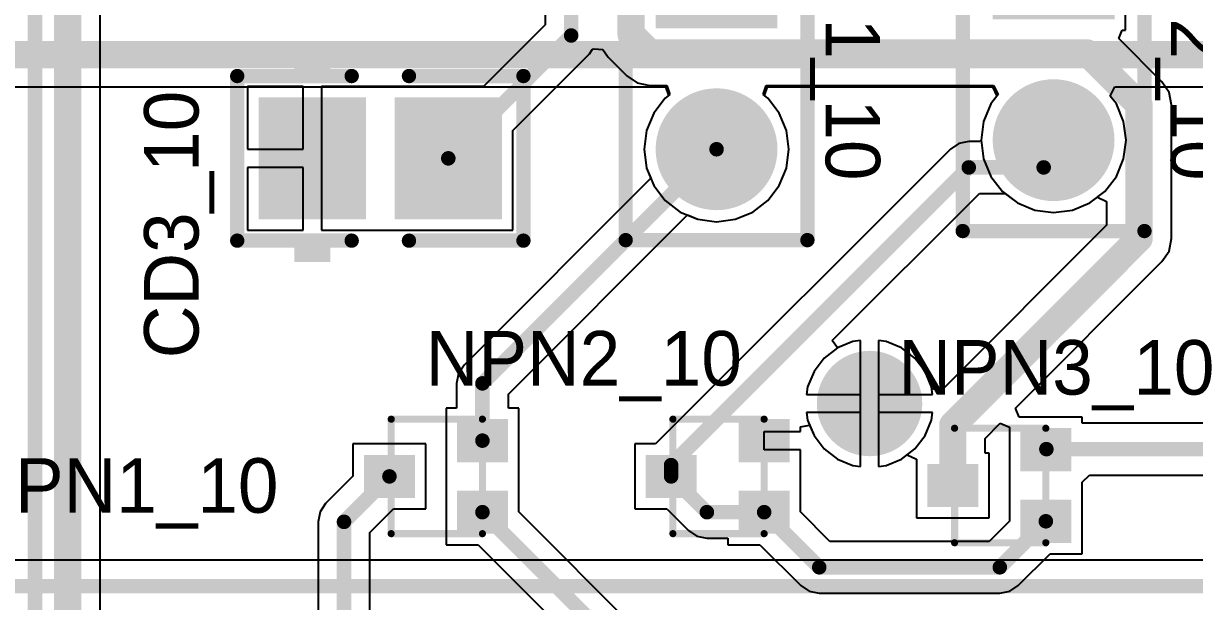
# Model space of a CAD drawing. Header units: millimetres. Extents: x 0.67 to 7.75, y 0.64 to 6.06.
# Drawn here: x 5.021 to 5.666, y 3.321 to 3.639 of the extents above; entities that cross this region are included whole.
import ezdxf

# ---------------------------------------------------------------- set-up
doc = ezdxf.new("R2010")
doc.units = ezdxf.units.MM
doc.header["$MEASUREMENT"] = 0
for name, color, linetype in [('BottomLayer', 5, 'Continuous'), ('BottomSolder', 6, 'Continuous'), ('MultiLayer', 9, 'Continuous'), ('PadHoleLayer', 156, 'Continuous'), ('TopLayer', 1, 'Continuous'), ('TopOverlay', 2, 'Continuous'), ('TopPaste', 8, 'Continuous'), ('TopSolder', 216, 'Continuous'), ('ViaHoleLayer', 16, 'Continuous')]:
    doc.layers.add(name, color=color, linetype=linetype)

# ---------------------------------------------------------------- blocks, each defined once
blk = doc.blocks.new('MMBT3904T_267')
at = {"layer": 'TopLayer'}
for points in [[(0.00787, -0.01004), (0.00787, 0.01004), (-0.00787, -0.01004), (-0.00787, 0.01004)], [(-0.01181, -0.06122), (-0.01181, -0.04114), (-0.02756, -0.06122), (-0.02756, -0.04114)], [(0.02756, -0.06122), (0.02756, -0.04114), (0.01181, -0.06122), (0.01181, -0.04114)]]:
    blk.add_solid(points, dxfattribs=at)
at = {"layer": 'TopOverlay', "const_width": 0.00394}
for points in [[(-0.0315, -0.00098), (0.0315, -0.00098)], [(-0.0315, -0.00098), (-0.0315, -0.05118)], [(0.0315, -0.00098), (0.0315, -0.05118)], [(-0.0315, -0.05118), (0.0315, -0.05118)]]:
    blk.add_lwpolyline(points, dxfattribs=at)
at = {"layer": 'TopOverlay', "const_width": 0.00197}
for points in [[(-0.03248, -0.00098, 1), (-0.03051, -0.00098, 1)], [(-0.03248, -0.00098, 1), (-0.03051, -0.00098, 1)], [(0.03051, -0.00098, 1), (0.03248, -0.00098, 1)], [(0.03051, -0.00098, 1), (0.03248, -0.00098, 1)], [(-0.03248, -0.05118, 1), (-0.03051, -0.05118, 1)], [(-0.03248, -0.05118, 1), (-0.03051, -0.05118, 1)], [(0.03051, -0.05118, 1), (0.03248, -0.05118, 1)], [(0.03051, -0.05118, 1), (0.03248, -0.05118, 1)]]:
    blk.add_lwpolyline(points, format="xyb", close=True, dxfattribs=at)
at = {"layer": 'TopPaste'}
for points in [[(0.00787, -0.01004), (0.00787, 0.01004), (-0.00787, -0.01004), (-0.00787, 0.01004)], [(-0.01181, -0.06122), (-0.01181, -0.04114), (-0.02756, -0.06122), (-0.02756, -0.04114)], [(0.02756, -0.06122), (0.02756, -0.04114), (0.01181, -0.06122), (0.01181, -0.04114)]]:
    blk.add_solid(points, dxfattribs=at)
at = {"layer": 'TopSolder'}
for points in [[(0.01187, -0.01404), (0.01187, 0.01404), (-0.01187, -0.01404), (-0.01187, 0.01404)], [(-0.00781, -0.06522), (-0.00781, -0.03714), (-0.03156, -0.06522), (-0.03156, -0.03714)], [(0.03156, -0.06522), (0.03156, -0.03714), (0.00781, -0.06522), (0.00781, -0.03714)]]:
    blk.add_solid(points, dxfattribs=at)
blk = doc.blocks.new('MMBT3904T_268')
at = {"layer": 'TopLayer'}
for points in [[(0.00787, -0.01004), (0.00787, 0.01004), (-0.00787, -0.01004), (-0.00787, 0.01004)], [(-0.01181, -0.06122), (-0.01181, -0.04114), (-0.02756, -0.06122), (-0.02756, -0.04114)], [(0.02756, -0.06122), (0.02756, -0.04114), (0.01181, -0.06122), (0.01181, -0.04114)]]:
    blk.add_solid(points, dxfattribs=at)
at = {"layer": 'TopOverlay', "const_width": 0.00394}
for points in [[(-0.0315, -0.00098), (0.0315, -0.00098)], [(-0.0315, -0.00098), (-0.0315, -0.05118)], [(0.0315, -0.00098), (0.0315, -0.05118)], [(-0.0315, -0.05118), (0.0315, -0.05118)]]:
    blk.add_lwpolyline(points, dxfattribs=at)
at = {"layer": 'TopOverlay', "const_width": 0.00197}
for points in [[(-0.03248, -0.00098, 1), (-0.03051, -0.00098, 1)], [(-0.03248, -0.00098, 1), (-0.03051, -0.00098, 1)], [(0.03051, -0.00098, 1), (0.03248, -0.00098, 1)], [(0.03051, -0.00098, 1), (0.03248, -0.00098, 1)], [(-0.03248, -0.05118, 1), (-0.03051, -0.05118, 1)], [(-0.03248, -0.05118, 1), (-0.03051, -0.05118, 1)], [(0.03051, -0.05118, 1), (0.03248, -0.05118, 1)], [(0.03051, -0.05118, 1), (0.03248, -0.05118, 1)]]:
    blk.add_lwpolyline(points, format="xyb", close=True, dxfattribs=at)
at = {"layer": 'TopPaste'}
for points in [[(0.00787, -0.01004), (0.00787, 0.01004), (-0.00787, -0.01004), (-0.00787, 0.01004)], [(-0.01181, -0.06122), (-0.01181, -0.04114), (-0.02756, -0.06122), (-0.02756, -0.04114)], [(0.02756, -0.06122), (0.02756, -0.04114), (0.01181, -0.06122), (0.01181, -0.04114)]]:
    blk.add_solid(points, dxfattribs=at)
at = {"layer": 'TopSolder'}
for points in [[(0.01187, -0.01404), (0.01187, 0.01404), (-0.01187, -0.01404), (-0.01187, 0.01404)], [(-0.00781, -0.06522), (-0.00781, -0.03714), (-0.03156, -0.06522), (-0.03156, -0.03714)], [(0.03156, -0.06522), (0.03156, -0.03714), (0.00781, -0.06522), (0.00781, -0.03714)]]:
    blk.add_solid(points, dxfattribs=at)
blk = doc.blocks.new('MMBT3904T_269')
at = {"layer": 'TopLayer'}
for points in [[(0.00787, -0.01004), (0.00787, 0.01004), (-0.00787, -0.01004), (-0.00787, 0.01004)], [(-0.01181, -0.06122), (-0.01181, -0.04114), (-0.02756, -0.06122), (-0.02756, -0.04114)], [(0.02756, -0.06122), (0.02756, -0.04114), (0.01181, -0.06122), (0.01181, -0.04114)]]:
    blk.add_solid(points, dxfattribs=at)
at = {"layer": 'TopOverlay', "const_width": 0.00394}
for points in [[(-0.0315, -0.00098), (0.0315, -0.00098)], [(-0.0315, -0.00098), (-0.0315, -0.05118)], [(0.0315, -0.00098), (0.0315, -0.05118)], [(-0.0315, -0.05118), (0.0315, -0.05118)]]:
    blk.add_lwpolyline(points, dxfattribs=at)
at = {"layer": 'TopOverlay', "const_width": 0.00197}
for points in [[(-0.03248, -0.00098, 1), (-0.03051, -0.00098, 1)], [(-0.03248, -0.00098, 1), (-0.03051, -0.00098, 1)], [(0.03051, -0.00098, 1), (0.03248, -0.00098, 1)], [(0.03051, -0.00098, 1), (0.03248, -0.00098, 1)], [(-0.03248, -0.05118, 1), (-0.03051, -0.05118, 1)], [(-0.03248, -0.05118, 1), (-0.03051, -0.05118, 1)], [(0.03051, -0.05118, 1), (0.03248, -0.05118, 1)], [(0.03051, -0.05118, 1), (0.03248, -0.05118, 1)]]:
    blk.add_lwpolyline(points, format="xyb", close=True, dxfattribs=at)
at = {"layer": 'TopPaste'}
for points in [[(0.00787, -0.01004), (0.00787, 0.01004), (-0.00787, -0.01004), (-0.00787, 0.01004)], [(-0.01181, -0.06122), (-0.01181, -0.04114), (-0.02756, -0.06122), (-0.02756, -0.04114)], [(0.02756, -0.06122), (0.02756, -0.04114), (0.01181, -0.06122), (0.01181, -0.04114)]]:
    blk.add_solid(points, dxfattribs=at)
at = {"layer": 'TopSolder'}
for points in [[(0.01187, -0.01404), (0.01187, 0.01404), (-0.01187, -0.01404), (-0.01187, 0.01404)], [(-0.00781, -0.06522), (-0.00781, -0.03714), (-0.03156, -0.06522), (-0.03156, -0.03714)], [(0.03156, -0.06522), (0.03156, -0.03714), (0.00781, -0.06522), (0.00781, -0.03714)]]:
    blk.add_solid(points, dxfattribs=at)
blk = doc.blocks.new('HDR1X2_270')
at = {"layer": 'BottomLayer', "const_width": 0.02953}
blk.add_lwpolyline([(0.08524, 0, 1), (0.11476, 0, 1)], format="xyb", close=True, dxfattribs=at)
at = {"layer": 'BottomLayer'}
blk.add_solid([(-0.02953, -0.02953), (0.02953, -0.02953), (-0.02953, 0.02953), (0.02953, 0.02953)], dxfattribs=at)
at = {"layer": 'BottomSolder', "const_width": 0.03353}
blk.add_lwpolyline([(0.08324, 0, 1), (0.11676, 0, 1)], format="xyb", close=True, dxfattribs=at)
at = {"layer": 'BottomSolder'}
blk.add_solid([(-0.03353, -0.03353), (0.03353, -0.03353), (-0.03353, 0.03353), (0.03353, 0.03353)], dxfattribs=at)
at = {"layer": 'MultiLayer', "const_width": 0.02953}
blk.add_lwpolyline([(0.08524, 0, 1), (0.11476, 0, 1)], format="xyb", close=True, dxfattribs=at)
at = {"layer": 'MultiLayer'}
blk.add_solid([(-0.02953, -0.02953), (0.02953, -0.02953), (-0.02953, 0.02953), (0.02953, 0.02953)], dxfattribs=at)
at = {"layer": 'PadHoleLayer', "const_width": 0.01772}
for points in [[(-0.00886, 0, 1), (0.00886, 0, 1)], [(0.09114, 0, 1), (0.10886, 0, 1)]]:
    blk.add_lwpolyline(points, format="xyb", close=True, dxfattribs=at)
at = {"layer": 'TopLayer', "const_width": 0.02953}
blk.add_lwpolyline([(0.08524, 0, 1), (0.11476, 0, 1)], format="xyb", close=True, dxfattribs=at)
at = {"layer": 'TopLayer'}
blk.add_solid([(-0.02953, -0.02953), (0.02953, -0.02953), (-0.02953, 0.02953), (0.02953, 0.02953)], dxfattribs=at)
at = {"layer": 'TopOverlay', "const_width": 0.00787}
for points in [[(-0.05, -0.05), (-0.05, 0.05)], [(0.15, 0.05), (-0.05, 0.05)], [(0.15, -0.05), (0.15, 0.05)], [(0.15, -0.05), (-0.05, -0.05)]]:
    blk.add_lwpolyline(points, dxfattribs=at)
at = {"layer": 'TopOverlay', "const_width": 0.00394}
for points in [[(-0.05197, 0.05, 1), (-0.04803, 0.05, 1)], [(-0.05197, 0.05, 1), (-0.04803, 0.05, 1)], [(0.14803, 0.05, 1), (0.15197, 0.05, 1)], [(0.14803, 0.05, 1), (0.15197, 0.05, 1)], [(-0.05197, -0.05, 1), (-0.04803, -0.05, 1)], [(-0.05197, -0.05, 1), (-0.04803, -0.05, 1)], [(0.14803, -0.05, 1), (0.15197, -0.05, 1)], [(0.14803, -0.05, 1), (0.15197, -0.05, 1)]]:
    blk.add_lwpolyline(points, format="xyb", close=True, dxfattribs=at)
at = {"layer": 'TopSolder', "const_width": 0.03353}
blk.add_lwpolyline([(0.08324, 0, 1), (0.11676, 0, 1)], format="xyb", close=True, dxfattribs=at)
at = {"layer": 'TopSolder'}
blk.add_solid([(-0.03353, -0.03353), (0.03353, -0.03353), (-0.03353, 0.03353), (0.03353, 0.03353)], dxfattribs=at)
blk = doc.blocks.new('HDR1X2_271')
at = {"layer": 'BottomLayer', "const_width": 0.02953}
blk.add_lwpolyline([(0.08524, 0, 1), (0.11476, 0, 1)], format="xyb", close=True, dxfattribs=at)
at = {"layer": 'BottomLayer'}
blk.add_solid([(-0.02953, -0.02953), (0.02953, -0.02953), (-0.02953, 0.02953), (0.02953, 0.02953)], dxfattribs=at)
at = {"layer": 'BottomSolder', "const_width": 0.03353}
blk.add_lwpolyline([(0.08324, 0, 1), (0.11676, 0, 1)], format="xyb", close=True, dxfattribs=at)
at = {"layer": 'BottomSolder'}
blk.add_solid([(-0.03353, -0.03353), (0.03353, -0.03353), (-0.03353, 0.03353), (0.03353, 0.03353)], dxfattribs=at)
at = {"layer": 'MultiLayer', "const_width": 0.02953}
blk.add_lwpolyline([(0.08524, 0, 1), (0.11476, 0, 1)], format="xyb", close=True, dxfattribs=at)
at = {"layer": 'MultiLayer'}
blk.add_solid([(-0.02953, -0.02953), (0.02953, -0.02953), (-0.02953, 0.02953), (0.02953, 0.02953)], dxfattribs=at)
at = {"layer": 'PadHoleLayer', "const_width": 0.01772}
for points in [[(-0.00886, 0, 1), (0.00886, 0, 1)], [(0.09114, 0, 1), (0.10886, 0, 1)]]:
    blk.add_lwpolyline(points, format="xyb", close=True, dxfattribs=at)
at = {"layer": 'TopLayer', "const_width": 0.02953}
blk.add_lwpolyline([(0.08524, 0, 1), (0.11476, 0, 1)], format="xyb", close=True, dxfattribs=at)
at = {"layer": 'TopLayer'}
blk.add_solid([(-0.02953, -0.02953), (0.02953, -0.02953), (-0.02953, 0.02953), (0.02953, 0.02953)], dxfattribs=at)
at = {"layer": 'TopOverlay', "const_width": 0.00787}
for points in [[(-0.05, -0.05), (-0.05, 0.05)], [(0.15, 0.05), (-0.05, 0.05)], [(0.15, -0.05), (0.15, 0.05)], [(0.15, -0.05), (-0.05, -0.05)]]:
    blk.add_lwpolyline(points, dxfattribs=at)
at = {"layer": 'TopOverlay', "const_width": 0.00394}
for points in [[(-0.05197, 0.05, 1), (-0.04803, 0.05, 1)], [(-0.05197, 0.05, 1), (-0.04803, 0.05, 1)], [(0.14803, 0.05, 1), (0.15197, 0.05, 1)], [(0.14803, 0.05, 1), (0.15197, 0.05, 1)], [(-0.05197, -0.05, 1), (-0.04803, -0.05, 1)], [(-0.05197, -0.05, 1), (-0.04803, -0.05, 1)], [(0.14803, -0.05, 1), (0.15197, -0.05, 1)], [(0.14803, -0.05, 1), (0.15197, -0.05, 1)]]:
    blk.add_lwpolyline(points, format="xyb", close=True, dxfattribs=at)
at = {"layer": 'TopSolder', "const_width": 0.03353}
blk.add_lwpolyline([(0.08324, 0, 1), (0.11676, 0, 1)], format="xyb", close=True, dxfattribs=at)
at = {"layer": 'TopSolder'}
blk.add_solid([(-0.03353, -0.03353), (0.03353, -0.03353), (-0.03353, 0.03353), (0.03353, 0.03353)], dxfattribs=at)
blk = doc.blocks.new('CC2012_0805_276')
at = {"layer": 'TopLayer'}
for points in [[(-0.06299, -0.02953), (-0.01181, -0.02953), (-0.06299, 0.02953), (-0.01181, 0.02953)], [(0.01181, -0.02953), (0.06299, -0.02953), (0.01181, 0.02953), (0.06299, 0.02953)]]:
    blk.add_solid(points, dxfattribs=at)
at = {"layer": 'TopOverlay', "const_width": 0.00787}
for points in [[(-0.07874, -0.04528), (-0.07874, 0.04528)], [(-0.07874, 0.04528), (-0.01575, 0.04528)], [(0.01575, 0.04528), (0.07874, 0.04528)], [(0.07874, -0.04528), (0.07874, 0.04528)], [(-0.07874, -0.04528), (-0.01575, -0.04528)], [(0.01575, -0.04528), (0.07874, -0.04528)]]:
    blk.add_lwpolyline(points, dxfattribs=at)
at = {"layer": 'TopOverlay', "const_width": 0.00394}
for points in [[(-0.08071, 0.04528, 1), (-0.07677, 0.04528, 1)], [(-0.08071, 0.04528, 1), (-0.07677, 0.04528, 1)], [(-0.01772, 0.04528, 1), (-0.01378, 0.04528, 1)], [(0.01378, 0.04528, 1), (0.01772, 0.04528, 1)], [(0.07677, 0.04528, 1), (0.08071, 0.04528, 1)], [(0.07677, 0.04528, 1), (0.08071, 0.04528, 1)], [(-0.08071, -0.04528, 1), (-0.07677, -0.04528, 1)], [(-0.08071, -0.04528, 1), (-0.07677, -0.04528, 1)], [(-0.01772, -0.04528, 1), (-0.01378, -0.04528, 1)], [(0.01378, -0.04528, 1), (0.01772, -0.04528, 1)], [(0.07677, -0.04528, 1), (0.08071, -0.04528, 1)], [(0.07677, -0.04528, 1), (0.08071, -0.04528, 1)]]:
    blk.add_lwpolyline(points, format="xyb", close=True, dxfattribs=at)
at = {"layer": 'TopOverlay'}
for points in [[(-0.04724, 0.04882), (-0.02756, 0.04882), (-0.04724, 0.05669), (-0.02756, 0.05669)], [(-0.04724, -0.05709), (-0.02756, -0.05709), (-0.04724, -0.04921), (-0.02756, -0.04921)]]:
    blk.add_solid(points, dxfattribs=at)
at = {"layer": 'TopPaste'}
for points in [[(-0.06299, -0.02953), (-0.01181, -0.02953), (-0.06299, 0.02953), (-0.01181, 0.02953)], [(0.01181, -0.02953), (0.06299, -0.02953), (0.01181, 0.02953), (0.06299, 0.02953)]]:
    blk.add_solid(points, dxfattribs=at)
at = {"layer": 'TopSolder'}
for points in [[(-0.06699, -0.03353), (-0.00781, -0.03353), (-0.06699, 0.03353), (-0.00781, 0.03353)], [(0.00781, -0.03353), (0.06699, -0.03353), (0.00781, 0.03353), (0.06699, 0.03353)]]:
    blk.add_solid(points, dxfattribs=at)

msp = doc.modelspace()

# ---------------------------------------------------------------- linework, layer by layer
at = {"layer": 'BottomLayer'}
for p, q in [((4.80343, 3.60416), (5.37475, 3.60416)), ((5.37475, 3.60416), (5.37636, 3.59942)), ((5.42923, 3.59942), (5.43084, 3.60416)), ((5.43084, 3.60416), (5.55459, 3.60416)), ((5.55459, 3.60416), (5.55705, 3.59916)), ((5.61945, 3.59916), (5.62192, 3.60416)), ((5.62192, 3.60416), (5.77057, 3.60416)), ((5.3746, 3.59808), (5.36827, 3.58982)), ((5.37636, 3.59942), (5.3746, 3.59808)), ((5.43099, 3.59808), (5.42923, 3.59942)), ((5.43732, 3.58982), (5.43099, 3.59808)), ((5.55705, 3.59916), (5.55372, 3.59482)), ((5.62278, 3.59482), (5.61945, 3.59916)), ((5.36827, 3.58982), (5.36429, 3.5802)), ((5.44131, 3.5802), (5.43732, 3.58982)), ((5.55372, 3.59482), (5.54974, 3.5852)), ((5.62676, 3.5852), (5.62278, 3.59482)), ((5.54974, 3.5852), (5.54838, 3.57489)), ((5.62812, 3.57489), (5.62676, 3.5852)), ((5.36429, 3.5802), (5.36293, 3.56989)), ((5.44266, 3.56989), (5.44131, 3.5802)), ((5.54838, 3.57489), (5.54974, 3.56457)), ((5.62676, 3.56457), (5.62812, 3.57489)), ((5.36293, 3.56989), (5.36429, 3.55957)), ((5.44131, 3.55957), (5.44266, 3.56989)), ((5.54974, 3.56457), (5.55372, 3.55495)), ((5.62278, 3.55495), (5.62676, 3.56457)), ((5.36429, 3.55957), (5.36827, 3.54995)), ((5.43732, 3.54995), (5.44131, 3.55957)), ((5.55372, 3.55495), (5.56006, 3.54669)), ((5.61644, 3.54669), (5.62278, 3.55495)), ((5.36827, 3.54995), (5.3746, 3.54169)), ((5.43099, 3.54169), (5.43732, 3.54995)), ((5.56006, 3.54669), (5.56832, 3.54036)), ((5.60819, 3.54036), (5.61644, 3.54669)), ((5.3746, 3.54169), (5.38286, 3.53536)), ((5.42273, 3.53536), (5.43099, 3.54169)), ((5.56832, 3.54036), (5.57793, 3.53638)), ((5.59857, 3.53638), (5.60819, 3.54036)), ((5.38286, 3.53536), (5.39248, 3.53138)), ((5.39248, 3.53138), (5.4028, 3.53002)), ((5.4028, 3.53002), (5.41311, 3.53138)), ((5.41311, 3.53138), (5.42273, 3.53536)), ((5.57793, 3.53638), (5.58825, 3.53502)), ((5.58825, 3.53502), (5.59857, 3.53638)), ((5.46935, 3.46057), (5.46204, 3.45496)), ((5.47786, 3.4641), (5.46935, 3.46057)), ((5.482, 3.46464), (5.47786, 3.4641)), ((5.482, 3.435), (5.482, 3.46464)), ((5.49614, 3.4641), (5.492, 3.46464)), ((5.492, 3.46464), (5.492, 3.435)), ((5.50465, 3.46057), (5.49614, 3.4641)), ((5.51196, 3.45496), (5.50465, 3.46057)), ((5.46204, 3.45496), (5.45643, 3.44765)), ((5.51757, 3.44765), (5.51196, 3.45496)), ((5.45643, 3.44765), (5.4529, 3.43914)), ((5.5211, 3.43914), (5.51757, 3.44765)), ((5.4529, 3.43914), (5.45236, 3.435)), ((5.45236, 3.435), (5.482, 3.435)), ((5.492, 3.435), (5.52164, 3.435)), ((5.52164, 3.435), (5.5211, 3.43914)), ((5.482, 3.425), (5.45236, 3.425)), ((5.45236, 3.425), (5.4529, 3.42086)), ((5.482, 3.39536), (5.482, 3.425)), ((5.52164, 3.425), (5.492, 3.425)), ((5.492, 3.425), (5.492, 3.39536)), ((5.5211, 3.42086), (5.52164, 3.425)), ((5.4529, 3.42086), (5.45643, 3.41235)), ((5.51757, 3.41235), (5.5211, 3.42086)), ((5.45643, 3.41235), (5.46204, 3.40504)), ((5.51196, 3.40504), (5.51757, 3.41235)), ((5.46204, 3.40504), (5.46935, 3.39943)), ((5.50465, 3.39943), (5.51196, 3.40504)), ((5.46935, 3.39943), (5.47786, 3.3959)), ((5.49614, 3.3959), (5.50465, 3.39943)), ((5.47786, 3.3959), (5.482, 3.39536)), ((5.492, 3.39536), (5.49614, 3.3959)), ((6.82032, 3.34375), (2.66432, 3.34375))]:
    msp.add_line(p, q, dxfattribs=at)
for points, const_width in [([(4.773, 3.622), (5.801, 3.622)], 0.015), ([(2.66432, 3.32947), (6.82624, 3.32947)], 0.008)]:
    msp.add_lwpolyline(points, dxfattribs=dict(at, const_width=const_width))
at = {"layer": 'BottomLayer', "const_width": 0.025}
msp.add_lwpolyline([(5.4745, 3.43, 1), (5.4995, 3.43, 1)], format="xyb", close=True, dxfattribs=at)
at = {"layer": 'BottomSolder', "const_width": 0.029}
msp.add_lwpolyline([(5.4725, 3.43, 1), (5.5015, 3.43, 1)], format="xyb", close=True, dxfattribs=at)
at = {"layer": 'MultiLayer', "const_width": 0.025}
msp.add_lwpolyline([(5.4745, 3.43, 1), (5.4995, 3.43, 1)], format="xyb", close=True, dxfattribs=at)
at = {"layer": 'TopLayer'}
for p, q in [((5.06364, 2.87984), (5.06364, 3.76016)), ((5.30852, 3.74411), (5.30852, 3.6384)), ((5.62778, 3.63536), (5.62778, 3.71441)), ((5.30852, 3.6384), (5.27454, 3.60441)), ((5.62414, 3.63074), (5.62605, 3.63536)), ((5.62605, 3.63536), (5.62778, 3.63536)), ((5.6479, 3.60698), (5.62414, 3.63074)), ((5.29079, 3.58029), (5.33289, 3.62239)), ((5.33289, 3.62239), (5.33461, 3.62496)), ((5.33289, 3.62239), (5.33289, 3.62239)), ((5.33461, 3.62496), (5.33538, 3.62518)), ((5.33538, 3.62518), (5.34026, 3.62483)), ((5.34026, 3.62483), (5.34315, 3.62049)), ((5.34315, 3.62049), (5.3534, 3.61024)), ((5.3534, 3.61024), (5.3534, 3.61024)), ((5.3534, 3.61024), (5.35919, 3.60637)), ((5.17539, 3.60441), (5.1448, 3.60441)), ((5.1448, 3.60441), (5.1448, 3.56989)), ((5.17539, 3.56989), (5.17539, 3.60441)), ((5.21461, 3.60441), (5.18539, 3.60441)), ((5.18539, 3.60441), (5.18539, 3.56489)), ((5.21598, 3.60441), (5.21461, 3.60441)), ((5.21961, 3.60441), (5.21598, 3.60441)), ((5.22098, 3.60441), (5.21961, 3.60441)), ((5.27454, 3.60441), (5.22098, 3.60441)), ((5.35919, 3.60637), (5.36602, 3.60502)), ((5.36602, 3.60502), (5.37543, 3.60502)), ((5.37543, 3.60502), (5.37713, 3.60002)), ((5.42846, 3.60002), (5.43016, 3.60502)), ((5.43016, 3.60502), (5.55524, 3.60502)), ((5.55524, 3.60502), (5.55771, 3.60002)), ((5.65176, 3.60119), (5.6479, 3.60698)), ((5.3746, 3.59808), (5.36827, 3.58982)), ((5.37713, 3.60002), (5.3746, 3.59808)), ((5.43099, 3.59808), (5.42846, 3.60002)), ((5.43732, 3.58982), (5.43099, 3.59808)), ((5.55771, 3.60002), (5.55372, 3.59482)), ((5.65312, 3.59437), (5.65176, 3.60119)), ((5.36827, 3.58982), (5.36429, 3.5802)), ((5.44131, 3.5802), (5.43732, 3.58982)), ((5.55372, 3.59482), (5.54974, 3.5852)), ((5.65312, 3.59436), (5.65312, 3.59437)), ((5.65312, 3.5207), (5.65312, 3.59436)), ((5.54974, 3.5852), (5.54838, 3.57489)), ((5.29079, 3.52536), (5.29079, 3.58029)), ((5.36429, 3.5802), (5.36293, 3.56989)), ((5.44266, 3.56989), (5.44131, 3.5802)), ((5.53612, 3.57307), (5.53149, 3.56998)), ((5.54158, 3.57416), (5.53612, 3.57307)), ((5.54775, 3.57416), (5.54158, 3.57416)), ((5.54158, 3.57416), (5.54158, 3.57416)), ((5.54838, 3.57489), (5.54775, 3.57416)), ((5.1448, 3.56989), (5.17539, 3.56989)), ((5.18539, 3.56489), (5.18539, 3.52536)), ((5.36293, 3.56989), (5.36429, 3.55957)), ((5.53149, 3.56998), (5.36927, 3.40776)), ((5.44131, 3.55957), (5.44266, 3.56989)), ((5.53149, 3.56998), (5.53149, 3.56998)), ((5.17539, 3.55989), (5.1448, 3.55989)), ((5.1448, 3.55989), (5.1448, 3.52536)), ((5.17539, 3.52536), (5.17539, 3.55989)), ((5.36429, 3.55957), (5.36663, 3.55391)), ((5.43732, 3.54995), (5.44131, 3.55957)), ((5.36663, 3.55391), (5.26388, 3.45116)), ((5.43099, 3.54169), (5.43732, 3.54995)), ((5.46646, 3.46458), (5.54749, 3.54561)), ((5.54749, 3.54561), (5.56147, 3.54561)), ((5.56147, 3.54561), (5.56832, 3.54036)), ((5.42273, 3.53536), (5.43099, 3.54169)), ((5.56832, 3.54036), (5.57793, 3.53638)), ((5.59857, 3.53638), (5.60819, 3.54036)), ((5.60819, 3.54036), (5.61244, 3.54362)), ((5.61244, 3.54362), (5.61744, 3.54115)), ((5.61744, 3.54115), (5.61744, 3.52809)), ((5.28825, 3.43515), (5.38682, 3.53372)), ((5.38682, 3.53372), (5.39248, 3.53138)), ((5.39248, 3.53138), (5.4028, 3.53002)), ((5.4028, 3.53002), (5.41311, 3.53138)), ((5.41311, 3.53138), (5.42273, 3.53536)), ((5.57793, 3.53638), (5.58825, 3.53502)), ((5.58825, 3.53502), (5.59857, 3.53638)), ((5.1448, 3.52536), (5.17539, 3.52536)), ((5.18539, 3.52536), (5.21461, 3.52536)), ((5.21461, 3.52536), (5.21598, 3.52536)), ((5.21598, 3.52536), (5.21961, 3.52536)), ((5.21961, 3.52536), (5.22098, 3.52536)), ((5.22098, 3.52536), (5.29079, 3.52536)), ((5.61744, 3.52809), (5.52596, 3.43661)), ((5.65176, 3.51387), (5.65312, 3.5207)), ((5.6479, 3.50808), (5.65176, 3.51387)), ((5.56726, 3.42745), (5.6479, 3.50808)), ((5.46935, 3.46057), (5.46646, 3.46458)), ((5.47786, 3.4641), (5.46935, 3.46057)), ((5.482, 3.46464), (5.47786, 3.4641)), ((5.482, 3.43), (5.482, 3.46464)), ((5.49614, 3.4641), (5.492, 3.46464)), ((5.492, 3.46464), (5.492, 3.43)), ((5.50465, 3.46057), (5.49614, 3.4641)), ((5.51196, 3.45496), (5.50465, 3.46057)), ((5.51757, 3.44765), (5.51196, 3.45496)), ((5.26388, 3.45116), (5.26079, 3.44653)), ((5.5211, 3.43914), (5.51757, 3.44765)), ((5.26079, 3.44653), (5.2597, 3.44107)), ((5.2597, 3.44107), (5.2597, 3.44107)), ((5.2597, 3.44107), (5.2597, 3.42745)), ((5.28825, 3.42745), (5.28825, 3.43515)), ((5.52122, 3.43821), (5.5211, 3.43914)), ((5.52596, 3.43661), (5.52122, 3.43821)), ((5.482, 3.39536), (5.482, 3.43)), ((5.492, 3.43), (5.492, 3.39536)), ((5.2597, 3.42745), (5.25394, 3.42745)), ((5.25394, 3.42745), (5.25394, 3.39308)), ((5.29402, 3.42745), (5.28825, 3.42745)), ((5.29402, 3.39308), (5.29402, 3.42745)), ((5.56933, 3.42245), (5.56726, 3.42745)), ((5.60402, 3.42245), (5.56933, 3.42245)), ((5.60402, 3.41916), (5.60402, 3.42245)), ((5.44902, 3.41718), (5.45402, 3.41817)), ((5.44902, 3.41457), (5.44902, 3.41718)), ((5.45402, 3.41817), (5.45643, 3.41235)), ((5.55064, 3.41082), (5.55894, 3.41912)), ((5.55894, 3.41912), (5.56394, 3.41705)), ((5.56394, 3.41705), (5.56394, 3.38808)), ((5.68592, 3.41916), (5.60402, 3.41916)), ((5.42898, 3.40457), (5.42898, 3.41457)), ((5.42898, 3.41457), (5.44902, 3.41457)), ((5.45643, 3.41235), (5.46204, 3.40504)), ((5.55064, 3.40276), (5.55064, 3.41082)), ((5.24283, 3.40776), (5.20276, 3.40776)), ((5.20276, 3.40776), (5.20276, 3.39003)), ((5.24283, 3.37201), (5.24283, 3.40776)), ((5.36927, 3.40776), (5.35776, 3.40776)), ((5.35776, 3.40776), (5.35776, 3.37201)), ((5.44902, 3.40457), (5.42898, 3.40457)), ((5.44902, 3.3917), (5.44902, 3.40457)), ((5.46204, 3.40504), (5.46935, 3.39943)), ((5.55283, 3.40276), (5.55064, 3.40276)), ((5.55283, 3.36701), (5.55283, 3.40276)), ((5.46935, 3.39943), (5.47786, 3.3959)), ((5.49614, 3.3959), (5.50465, 3.39943)), ((5.50465, 3.39943), (5.50776, 3.40181)), ((5.50776, 3.40181), (5.51276, 3.39934)), ((5.51276, 3.39934), (5.51276, 3.36701)), ((5.20276, 3.39003), (5.1877, 3.37498)), ((5.25394, 3.39308), (5.25394, 3.3917)), ((5.25394, 3.3917), (5.25394, 3.38808)), ((5.29402, 3.3917), (5.29402, 3.39308)), ((5.29402, 3.38808), (5.29402, 3.3917)), ((5.44902, 3.38807), (5.44902, 3.3917)), ((5.44902, 3.3917), (5.44902, 3.3917)), ((5.47786, 3.3959), (5.482, 3.39536)), ((5.492, 3.39536), (5.49614, 3.3959)), ((5.60402, 3.3867), (5.60797, 3.39061)), ((5.60797, 3.39061), (5.68592, 3.39061)), ((5.25394, 3.38808), (5.25394, 3.3867)), ((5.25394, 3.3867), (5.25394, 3.35233)), ((5.29402, 3.3867), (5.29402, 3.38808)), ((5.29402, 3.37035), (5.29402, 3.3867)), ((5.44902, 3.37035), (5.44902, 3.38807)), ((5.44902, 3.38807), (5.44902, 3.38807)), ((5.56394, 3.38808), (5.56394, 3.3867)), ((5.56394, 3.3867), (5.56394, 3.38307)), ((5.60402, 3.38307), (5.60402, 3.3867)), ((5.56394, 3.38307), (5.56394, 3.3817)), ((5.56394, 3.3817), (5.56394, 3.36535)), ((5.60402, 3.3817), (5.60402, 3.38307)), ((5.60402, 3.34733), (5.60402, 3.3817)), ((5.18461, 3.37035), (5.18352, 3.36489)), ((5.1877, 3.37498), (5.18461, 3.37035)), ((5.21207, 3.35897), (5.22511, 3.37201)), ((5.22511, 3.37201), (5.24283, 3.37201)), ((5.37863, 3.28573), (5.29402, 3.37035)), ((5.35776, 3.37201), (5.37548, 3.37201)), ((5.37548, 3.37201), (5.38739, 3.36011)), ((5.4652, 3.35416), (5.44902, 3.37035)), ((5.18352, 3.36489), (5.18352, 3.36489)), ((5.18352, 3.36489), (5.18352, 3.29788)), ((5.51276, 3.36701), (5.55283, 3.36701)), ((5.56394, 3.36535), (5.55275, 3.35416)), ((5.21207, 3.29788), (5.21207, 3.35897)), ((5.38739, 3.36011), (5.39202, 3.35701)), ((5.25394, 3.35233), (5.27166, 3.35233)), ((5.27166, 3.35233), (5.3695, 3.25449)), ((5.39202, 3.35701), (5.39748, 3.35593)), ((5.39748, 3.35593), (5.39748, 3.35593)), ((5.39748, 3.35593), (5.40894, 3.35593)), ((5.40894, 3.35593), (5.40894, 3.35233)), ((5.40894, 3.35233), (5.42666, 3.35233)), ((5.42666, 3.35233), (5.4492, 3.32979)), ((5.55275, 3.35416), (5.4652, 3.35416)), ((5.56876, 3.32979), (5.58629, 3.34733)), ((5.58629, 3.34733), (5.60402, 3.34733)), ((5.4492, 3.32979), (5.4492, 3.32979)), ((5.4492, 3.32979), (5.45383, 3.3267)), ((5.45383, 3.3267), (5.45929, 3.32561)), ((5.45929, 3.32561), (5.45929, 3.32561)), ((5.45929, 3.32561), (5.55866, 3.32561)), ((5.55866, 3.32561), (5.56412, 3.3267)), ((5.55866, 3.32561), (5.55866, 3.32561)), ((5.56412, 3.3267), (5.56876, 3.32979))]:
    msp.add_line(p, q, dxfattribs=at)
for points, const_width in [([(5.0458, 1.3698), (5.0458, 4.0558)], 0.015), ([(5.3228, 3.63248), (5.3228, 3.74411)], 0.008), ([(5.35577, 3.63311), (5.35577, 3.70666)], 0.015), ([(5.2552, 3.56489), (5.3228, 3.63248)], 0.008), ([(5.35577, 3.63311), (5.36602, 3.62286)], 0.015), ([(5.36602, 3.62286), (5.60679, 3.62286)], 0.015), ([(5.60679, 3.62286), (5.63528, 3.59437)], 0.015), ([(5.63528, 3.5207), (5.63528, 3.59437)], 0.015), ([(5.27398, 3.44107), (5.4028, 3.56989)], 0.008), ([(5.3778, 3.3961), (5.54158, 3.55989)], 0.008), ([(5.54158, 3.55989), (5.5828, 3.55989)], 0.008), ([(5.5328, 3.41821), (5.63528, 3.5207)], 0.015), ([(5.27398, 3.40957), (5.27398, 3.44107)], 0.008), ([(5.5328, 3.38489), (5.5328, 3.41821)], 0.015), ([(5.58429, 3.40489), (5.7228, 3.40489)], 0.008), ([(5.3778, 3.38989), (5.3778, 3.3961)], 0.008), ([(5.1978, 3.36489), (5.2228, 3.38989)], 0.008), ([(5.3778, 3.38989), (5.39748, 3.3702)], 0.008), ([(5.27398, 3.3702), (5.38189, 3.26229)], 0.008), ([(5.39748, 3.3702), (5.42898, 3.3702)], 0.008), ([(5.42898, 3.3702), (5.45929, 3.33989)], 0.008), ([(5.1978, 3.26229), (5.1978, 3.36489)], 0.008), ([(5.55866, 3.33989), (5.58398, 3.3652)], 0.008), ([(5.45929, 3.33989), (5.55866, 3.33989)], 0.008)]:
    msp.add_lwpolyline(points, dxfattribs=dict(at, const_width=const_width))
for points, const_width in [([(5.3208, 3.63248, 1), (5.3248, 3.63248, 1)], 0.004), ([(5.3208, 3.63248, 1), (5.3248, 3.63248, 1)], 0.004), ([(5.35202, 3.63311, 1), (5.35952, 3.63311, 1)], 0.0075), ([(5.35202, 3.63311, 1), (5.35952, 3.63311, 1)], 0.0075), ([(5.36227, 3.62286, 1), (5.36977, 3.62286, 1)], 0.0075), ([(5.36227, 3.62286, 1), (5.36977, 3.62286, 1)], 0.0075), ([(5.60304, 3.62286, 1), (5.61054, 3.62286, 1)], 0.0075), ([(5.60304, 3.62286, 1), (5.61054, 3.62286, 1)], 0.0075), ([(5.63153, 3.59437, 1), (5.63903, 3.59437, 1)], 0.0075), ([(5.63153, 3.59437, 1), (5.63903, 3.59437, 1)], 0.0075), ([(5.4008, 3.56989, 1), (5.4048, 3.56989, 1)], 0.004), ([(5.2532, 3.56489, 1), (5.2572, 3.56489, 1)], 0.004), ([(5.53958, 3.55989, 1), (5.54358, 3.55989, 1)], 0.004), ([(5.53958, 3.55989, 1), (5.54358, 3.55989, 1)], 0.004), ([(5.5808, 3.55989, 1), (5.5848, 3.55989, 1)], 0.004), ([(5.63153, 3.5207, 1), (5.63903, 3.5207, 1)], 0.0075), ([(5.63153, 3.5207, 1), (5.63903, 3.5207, 1)], 0.0075), ([(5.4745, 3.43, 1), (5.4995, 3.43, 1)], 0.025), ([(5.27198, 3.44107, 1), (5.27598, 3.44107, 1)], 0.004), ([(5.27198, 3.44107, 1), (5.27598, 3.44107, 1)], 0.004), ([(5.52905, 3.41821, 1), (5.53655, 3.41821, 1)], 0.0075), ([(5.52905, 3.41821, 1), (5.53655, 3.41821, 1)], 0.0075), ([(5.27198, 3.40957, 1), (5.27598, 3.40957, 1)], 0.004), ([(5.58229, 3.40489, 1), (5.58629, 3.40489, 1)], 0.004), ([(5.3758, 3.3961, 1), (5.3798, 3.3961, 1)], 0.004), ([(5.3758, 3.3961, 1), (5.3798, 3.3961, 1)], 0.004), ([(5.2208, 3.38989, 1), (5.2248, 3.38989, 1)], 0.004), ([(5.3758, 3.38989, 1), (5.3798, 3.38989, 1)], 0.004), ([(5.3758, 3.38989, 1), (5.3798, 3.38989, 1)], 0.004), ([(5.52905, 3.38489, 1), (5.53655, 3.38489, 1)], 0.0075), ([(5.27198, 3.3702, 1), (5.27598, 3.3702, 1)], 0.004), ([(5.39548, 3.3702, 1), (5.39948, 3.3702, 1)], 0.004), ([(5.39548, 3.3702, 1), (5.39948, 3.3702, 1)], 0.004), ([(5.42698, 3.3702, 1), (5.43098, 3.3702, 1)], 0.004), ([(5.42698, 3.3702, 1), (5.43098, 3.3702, 1)], 0.004), ([(5.1958, 3.36489, 1), (5.1998, 3.36489, 1)], 0.004), ([(5.1958, 3.36489, 1), (5.1998, 3.36489, 1)], 0.004), ([(5.58198, 3.3652, 1), (5.58598, 3.3652, 1)], 0.004), ([(5.45729, 3.33989, 1), (5.46129, 3.33989, 1)], 0.004), ([(5.45729, 3.33989, 1), (5.46129, 3.33989, 1)], 0.004), ([(5.55666, 3.33989, 1), (5.56066, 3.33989, 1)], 0.004), ([(5.55666, 3.33989, 1), (5.56066, 3.33989, 1)], 0.004)]:
    msp.add_lwpolyline(points, format="xyb", close=True, dxfattribs=dict(at, const_width=const_width))
at = {"layer": 'TopOverlay', "const_width": 0.008}
msp.add_lwpolyline([(5.0278, 2.71989), (5.0278, 4.12489)], dxfattribs=at)
at = {"layer": 'TopSolder', "const_width": 0.029}
msp.add_lwpolyline([(5.4725, 3.43, 1), (5.5015, 3.43, 1)], format="xyb", close=True, dxfattribs=at)
at = {"layer": 'ViaHoleLayer', "const_width": 0.014}
msp.add_lwpolyline([(5.48, 3.43, 1), (5.494, 3.43, 1)], format="xyb", close=True, dxfattribs=at)

# ---------------------------------------------------------------- block references
for name, p, rotation in [('HDR1X2_270', (5.58825, 3.67489), 270), ('HDR1X2_271', (5.4028, 3.66989), 270), ('MMBT3904T_269', (5.2228, 3.38989), 90), ('MMBT3904T_268', (5.3778, 3.38989), 90), ('MMBT3904T_267', (5.5328, 3.38489), 90)]:
    msp.add_blockref(name, p, dxfattribs=dict(rotation=rotation))
msp.add_blockref('CC2012_0805_276', (5.2178, 3.56489))

# ---------------------------------------------------------------- texts
at = {"layer": 'TopOverlay'}
for s, rotation, p in [('HD1_10', 270, (5.4628, 3.69989)), ('HD2_10', 270, (5.6528, 3.69989)), ('CD3_10', 90, (5.1178, 3.45489))]:
    msp.add_text(s, height=0.03, rotation=rotation, dxfattribs=at).set_placement(p)
for s, p in [('NPN2_10', (5.2428, 3.43989)), ('NPN3_10', (5.5028, 3.43489)), ('NPN1_10', (4.9878, 3.36989))]:
    msp.add_text(s, height=0.03, dxfattribs=at).set_placement(p)

doc.saveas('drawing.dxf')
